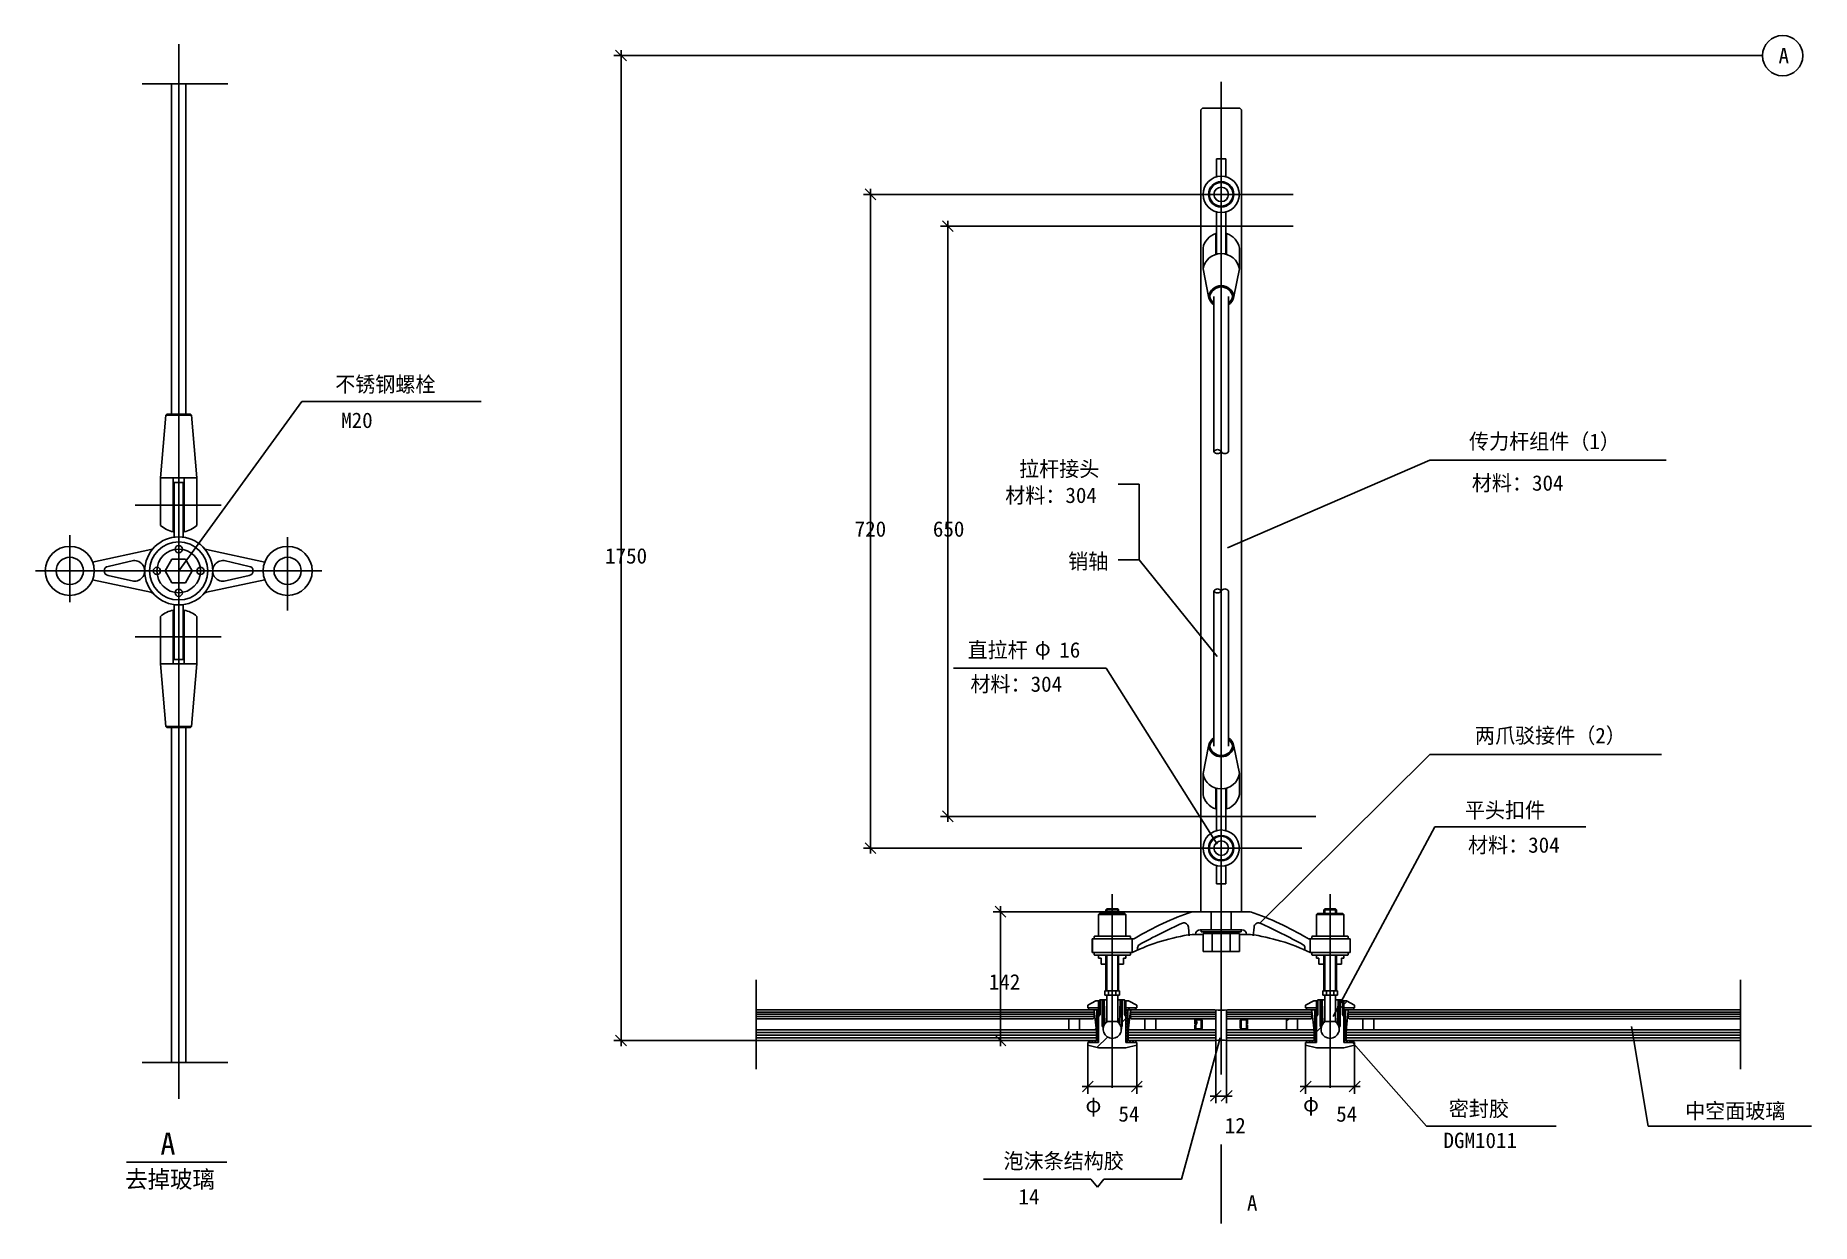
# Model space of a CAD drawing. Header units: metres. Extents: x 1935 to 3891, y -345 to 963.
import ezdxf

# ---------------------------------------------------------------- set-up
doc = ezdxf.new("R2010")
doc.units = ezdxf.units.M
for name, color, linetype in [('1', 1, 'Continuous'), ('212', 2, 'Continuous'), ('3', 5, 'Continuous'), ('BZX', 1, 'Continuous'), ('CSX', 3, 'Continuous'), ('DHX', 4, 'Continuous'), ('LAYER2', 2, 'Continuous'), ('PMX', 8, 'Continuous'), ('SDH', 7, 'Continuous'), ('TXT', 2, 'Continuous'), ('XSX', 6, 'Continuous')]:
    doc.layers.add(name, color=color, linetype=linetype)

# ---------------------------------------------------------------- blocks, each defined once
blk = doc.blocks.new('A$C719D39D5')
at = {"layer": 'CSX'}
for p, q in [((15.8, 56.78, -342.86), (25.38, 55.94, -342.86)), ((0, 0, -342.86), (2.51, 0, -342.86))]:
    blk.add_line(p, q, dxfattribs=at)
for centre, radius, start, end in [((-624.51, 346.74, -342.86), 718.57, 331.32, 335.58), ((24.95, 50.96, -342.86), 5, 344.88, 85), ((2.51, 4, -342.86), 4, 270, 328.41)]:
    blk.add_arc(centre, radius, start, end, dxfattribs=at)
blk = doc.blocks.new('CC')
blk.add_line((-24.24, 0), (24.24, 0))
blk.add_lwpolyline([(-23.48, -23.39), (23.76, 23.82)])

msp = doc.modelspace()

# ---------------------------------------------------------------- hatches: boundary and pattern name
at = {"layer": 'PMX'}
h = msp.add_hatch(dxfattribs=at)
h.set_pattern_fill('ANSI37', scale=18)
h.paths.add_polyline_path([(3085.02, -119.6), (3085.02, -131.6), (3102.52, -131.6), (3103.52, -132.6), (3101.02, -110.6), (3101.02, -118.6), (3100.02, -119.6)])
h = msp.add_hatch(dxfattribs=at)
h.set_pattern_fill('ANSI31', scale=25)
h.paths.add_polyline_path([(3106.02, -100.1), (3106.02, -117.08), (3107.52, -114.83), (3107.52, -98.6)])
h.paths.add_polyline_path([(3107.52, -98.6), (3107.52, -114.83), (3106.02, -117.08), (3106.02, -145.6), (3094.02, -145.6), (3094.02, -148.6), (3106.02, -151.6), (3121.02, -151.6), (3121.02, -141.1, -0.41), (3111.02, -131.1), (3111.02, -128.1), (3110.02, -128.1), (3110.02, -98.6)])
h.paths.add_polyline_path([(3131.02, -128.1), (3131.02, -131.1, -0.41), (3121.02, -141.1), (3121.02, -151.6), (3136.02, -151.6), (3148.02, -148.6), (3148.02, -145.6), (3136.02, -145.6), (3136.02, -117.08), (3134.52, -114.83), (3134.52, -98.6), (3132.02, -98.6), (3132.02, -128.1)])
h.paths.add_polyline_path([(3134.52, -98.6), (3134.52, -114.83), (3136.02, -117.08), (3136.02, -100.1)])
h = msp.add_hatch(dxfattribs=at)
h.set_pattern_fill('ANSI31', scale=25)
h.paths.add_polyline_path([(3094.02, -104.6), (3094.02, -107.6), (3106.02, -107.6), (3106.02, -99.6), (3103.02, -99.6)])
h.paths.add_polyline_path([(3139.02, -99.6), (3136.02, -99.6), (3136.02, -107.6), (3148.02, -107.6), (3148.02, -104.6)])
h = msp.add_hatch(dxfattribs=at)
h.set_pattern_fill('ANSI37', scale=25)
h.paths.add_polyline_path([(3106.02, -109.6), (3106.02, -107.6), (3095.02, -107.6), (3095.02, -109.6)])
h.paths.add_polyline_path([(3136.02, -107.6), (3136.02, -109.6), (3147.02, -109.6), (3147.02, -107.6)])
h = msp.add_hatch(dxfattribs=at)
h.set_pattern_fill('ANSI31', scale=15)
h.paths.add_polyline_path([(3110.02, -128.1), (3111.02, -128.1), (3111.02, -98.6), (3110.02, -98.6)])
h.paths.add_polyline_path([(3112.21, -98.6), (3111.02, -98.6), (3111.02, -128.1), (3111.48, -128.1, -0.08), (3113.02, -125.1)])
h.paths.add_polyline_path([(3131.02, -98.6), (3129.82, -98.6), (3129.02, -125.1, -0.08), (3130.56, -128.1), (3131.02, -128.1)])
h.paths.add_polyline_path([(3131.02, -128.1), (3132.02, -128.1), (3132.02, -98.6), (3131.02, -98.6)])
h = msp.add_hatch(dxfattribs=at)
h.set_pattern_fill('ANSI37', scale=18)
h.paths.add_polyline_path([(3157.02, -119.6), (3157.02, -131.6), (3139.52, -131.6), (3138.52, -132.6), (3141.02, -110.6), (3141.02, -118.6), (3142.02, -119.6)])
h = msp.add_hatch(dxfattribs=at)
h.set_pattern_fill('ANSI37', scale=18)
h.paths.add_polyline_path([(3325.02, -119.6), (3325.02, -131.6), (3342.52, -131.6), (3343.52, -132.6), (3341.02, -110.6), (3341.02, -118.6), (3340.02, -119.6)])
h = msp.add_hatch(dxfattribs=at)
h.set_pattern_fill('ANSI31', scale=25)
h.paths.add_polyline_path([(3376.02, -100.1), (3376.02, -117.08), (3374.52, -114.83), (3374.52, -98.6)])
h.paths.add_polyline_path([(3374.52, -98.6), (3374.52, -114.83), (3376.02, -117.08), (3376.02, -145.6), (3388.02, -145.6), (3388.02, -148.6), (3376.02, -151.6), (3361.02, -151.6), (3361.02, -141.1, 0.41), (3371.02, -131.1), (3371.02, -128.1), (3372.02, -128.1), (3372.02, -98.6)])
h.paths.add_polyline_path([(3351.02, -128.1), (3351.02, -131.1, 0.41), (3361.02, -141.1), (3361.02, -151.6), (3346.02, -151.6), (3334.02, -148.6), (3334.02, -145.6), (3346.02, -145.6), (3346.02, -117.08), (3347.52, -114.83), (3347.52, -98.6), (3350.02, -98.6), (3350.02, -128.1)])
h.paths.add_polyline_path([(3347.52, -98.6), (3347.52, -114.83), (3346.02, -117.08), (3346.02, -100.1)])
h = msp.add_hatch(dxfattribs=at)
h.set_pattern_fill('ANSI31', scale=25)
h.paths.add_polyline_path([(3388.02, -104.6), (3388.02, -107.6), (3376.02, -107.6), (3376.02, -99.6), (3379.02, -99.6)])
h.paths.add_polyline_path([(3343.02, -99.6), (3346.02, -99.6), (3346.02, -107.6), (3334.02, -107.6), (3334.02, -104.6)])
h = msp.add_hatch(dxfattribs=at)
h.set_pattern_fill('ANSI37', scale=25)
h.paths.add_polyline_path([(3387.02, -109.6), (3387.02, -107.6), (3376.02, -107.6), (3376.02, -109.6)])
h.paths.add_polyline_path([(3335.02, -107.6), (3335.02, -109.6), (3346.02, -109.6), (3346.02, -107.6)])
h = msp.add_hatch(dxfattribs=at)
h.set_pattern_fill('ANSI31', scale=15)
h.paths.add_polyline_path([(3372.02, -98.6), (3371.02, -98.6), (3371.02, -128.1), (3372.02, -128.1)])
h.paths.add_polyline_path([(3369.02, -125.1, -0.08), (3370.56, -128.1), (3371.02, -128.1), (3371.02, -98.6), (3369.82, -98.6)])
h.paths.add_polyline_path([(3351.02, -128.1), (3351.48, -128.1, -0.08), (3353.02, -125.1), (3352.21, -98.6), (3351.02, -98.6)])
h.paths.add_polyline_path([(3351.02, -98.6), (3350.02, -98.6), (3350.02, -128.1), (3351.02, -128.1)])
h = msp.add_hatch(dxfattribs=at)
h.set_pattern_fill('ANSI37', scale=18)
h.paths.add_polyline_path([(3382.02, -119.6), (3381.02, -118.6), (3381.02, -110.6), (3378.52, -132.6), (3379.52, -131.6), (3397.02, -131.6), (3397.02, -119.6)])
h = msp.add_hatch(dxfattribs=at)
h.set_pattern_fill('ANSI31', scale=15)
h.paths.add_polyline_path([(3073.02, -119.6), (3073.02, -131.6), (3085.02, -131.6), (3085.02, -119.6)])
h = msp.add_hatch(dxfattribs=at)
h.set_pattern_fill('ANSI31', scale=15)
h.paths.add_polyline_path([(3169.02, -119.6), (3169.02, -131.6), (3157.02, -131.6), (3157.02, -119.6)])
h = msp.add_hatch(dxfattribs=at)
h.set_pattern_fill('HEX', scale=5)
h.paths.add_polyline_path([(3219.02, -121.6), (3218.02, -120.6), (3213.02, -120.6), (3213.02, -130.6), (3218.02, -130.6), (3219.02, -129.6)])
h = msp.add_hatch(dxfattribs=at)
h.set_pattern_fill('ANSI37', scale=18)
h.paths.add_polyline_path([(3218.43, -119.6), (3220.02, -121.18), (3220.02, -130.01), (3218.43, -131.6), (3234.02, -131.6), (3235.02, -132.6), (3235.02, -118.6), (3234.02, -119.6)])
h = msp.add_hatch(dxfattribs=at)
h.set_pattern_fill('ANSI37', scale=18)
h.paths.add_polyline_path([(3263.6, -119.6), (3262.02, -121.18), (3262.02, -130.01), (3263.6, -131.6), (3248.02, -131.6), (3247.02, -132.6), (3247.02, -118.6), (3248.02, -119.6)])
h = msp.add_hatch(dxfattribs=at)
h.set_pattern_fill('HEX', scale=5)
h.paths.add_polyline_path([(3263.02, -129.6), (3264.02, -130.6), (3269.02, -130.6), (3269.02, -120.6), (3264.02, -120.6), (3263.02, -121.6)])
h = msp.add_hatch(dxfattribs=at)
h.set_pattern_fill('ANSI31', scale=15)
h.paths.add_polyline_path([(3313.02, -119.6), (3313.02, -131.6), (3325.02, -131.6), (3325.02, -119.6)])
h = msp.add_hatch(dxfattribs=at)
h.set_pattern_fill('ANSI31', scale=15)
h.paths.add_polyline_path([(3397.02, -119.6), (3397.02, -131.6), (3409.02, -131.6), (3409.02, -119.6)])

# ---------------------------------------------------------------- linework, layer by layer
for p, q in [((2015.13, 378.73), (2042.75, 385.08)), ((2015.57, 373.75), (2043.84, 373.75)), ((2170.31, 378.73), (2142.69, 385.08)), ((2015.13, 368.77), (2042.75, 362.42)), ((2170.31, 368.77), (2142.69, 362.42))]:
    msp.add_line(p, q)
msp.add_circle((2092.72, 373.75), 32)
for centre, start, end in [((2061.08, 402.13), 282.01, 318.11), ((2015.57, 373.75), 95.01, 264.99), ((2169.87, 373.75), 275.01, 84.99), ((2061.08, 345.37), 41.89, 77.99), ((2124.36, 345.37), 102.01, 138.11)]:
    msp.add_arc(centre, 5, start, end)
at = {"layer": '1'}
msp.add_circle((2092.72, 373.75), 24, dxfattribs=at)
at = {"layer": '3'}
for p, q in [((3218.52, 881.44), (3218.52, -1.56)), ((3263.52, 881.44), (3263.52, -1.56))]:
    msp.add_line(p, q, dxfattribs=at)
at = {"layer": 'BZX'}
for p, q in [((2642.46, 941.24, -44000), (2571.94, 941.24, -44000)), ((2579.94, -143.6, -44000), (2579.94, 941.24, -44000)), ((3071.8, 788.44), (2846.86, 788.44)), ((2854.86, 788.44), (2854.86, 68.44)), ((2987.44, 753.44, -44000), (2932, 753.44, -44000)), ((2940, 103.44, -44000), (2940, 753.44, -44000)), ((2228.4, 560.19), (2092.72, 373.75)), ((3470.83, 495.61, -44000), (3247.89, 399.36, -44000)), ((3150.79, 386.08, -44000), (3150.79, 469.38, -44000)), ((3150.79, 386.08, -44000), (3236.58, 279.54, -44000)), ((3114.39, 266.49, -44000), (3236.58, 72.98, -44000)), ((3470.99, 171.54), (3283.49, -14.08)), ((3071.8, 103.44, -44000), (2932, 103.44, -44000)), ((3364.4, -116.99), (3476.41, 91.86)), ((3071.8, 68.44), (2846.86, 68.44)), ((3208.83, -1.56), (2989.94, -1.56)), ((2997.94, -143.6), (2997.94, -1.56)), ((3692.95, -128.07), (3711.18, -237.8)), ((2728.77, -143.6, -44000), (2571.94, -143.6, -44000)), ((3062.43, -143.6), (2989.94, -143.6)), ((3094.02, -148.63), (3094.02, -202.13)), ((3148.02, -148.63), (3148.02, -202.13)), ((3197.38, -296.05), (3239.86, -140.35)), ((3235.02, -140.63), (3235.02, -212.55)), ((3247.02, -140.63), (3247.02, -212.55)), ((3334.02, -148.63), (3334.02, -202.13)), ((3467.03, -237.8), (3383.79, -143.6)), ((3388.02, -148.63), (3388.02, -202.13)), ((3148.02, -194.13), (3094.02, -194.13)), ((3388.02, -194.13), (3334.02, -194.13)), ((3235.02, -204.55), (3247.02, -204.55)), ((3241.02, -258.07), (3241.02, -344.94)), ((2035.29, -277.33), (2145.86, -277.33)), ((3097.44, -296.05), (3104.64, -305.04)), ((3104.64, -305.04), (3111.69, -296.05))]:
    msp.add_line(p, q, dxfattribs=at)
msp.add_circle((3859.47, 941.24, -44000), 22.17, dxfattribs=at)
at = {"layer": 'CSX'}
for p, q in [((2084.72, 546.25), (2084.72, 910.03)), ((2100.72, 546.25), (2100.72, 910.03)), ((3218.52, 881.44), (3220.52, 883.44)), ((3261.52, 883.44), (3220.52, 883.44)), ((3261.52, 883.44), (3263.52, 881.44)), ((3246.02, 827.62), (3236.02, 827.62)), ((3236.02, 807.81), (3236.02, 827.62)), ((3246.02, 807.81), (3246.02, 827.62)), ((3236.02, 722.65), (3236.02, 769.08)), ((3246.02, 722.65), (3246.02, 769.08)), ((3235.02, 722.37), (3235.02, 745.31)), ((3247.02, 722.37), (3247.02, 745.31)), ((3221.02, 706.33, -44000), (3221.02, 729.27, -44000)), ((3261.02, 706.33, -44000), (3261.02, 729.27, -44000)), ((3227.02, 676.1), (3221.02, 706.33, -44000)), ((3255.02, 676.1), (3261.02, 706.33, -44000)), ((3233.02, 505.18), (3233.02, 676.1)), ((3249.02, 505.18), (3249.02, 676.1)), ((2228.4, 560.19), (2425.85, 560.19)), ((2072.72, 476.25, 44000), (2078.65, 545.25, 44000)), ((2079.72, 546.25, 44000), (2078.65, 545.25, 44000)), ((2106.79, 545.25, 44000), (2078.65, 545.25, 44000)), ((2105.72, 546.25, 44000), (2079.72, 546.25, 44000)), ((2105.72, 546.25, 44000), (2106.79, 545.25, 44000)), ((2106.79, 545.25, 44000), (2112.72, 476.25, 44000)), ((3470.83, 495.61, -44000), (3731.27, 495.61, -44000)), ((2072.72, 423.89, 44000), (2072.72, 476.25, 44000)), ((2112.72, 476.25, 44000), (2072.72, 476.25, 44000)), ((2086.72, 476.25, 44000), (2086.72, 416.85, 44000)), ((2087.72, 471.25, 44000), (2087.72, 410.91, 44000)), ((2097.72, 471.25), (2087.72, 471.25)), ((2097.72, 471.25, 44000), (2097.72, 410.91, 44000)), ((2098.72, 476.25, 44000), (2098.72, 416.85, 44000)), ((2112.72, 423.89, 44000), (2112.72, 476.25, 44000)), ((3127.66, 469.38, -44000), (3150.79, 469.38, -44000)), ((1997.87, 383.57), (2062.12, 397.23)), ((2187.57, 383.57), (2123.32, 397.23)), ((2077.72, 373.75), (2085.22, 386.74)), ((2085.22, 360.76), (2077.72, 373.75)), ((2085.22, 386.74), (2100.22, 386.74)), ((2100.22, 386.74), (2107.72, 373.75)), ((2107.72, 373.75), (2100.22, 360.76)), ((3127.66, 386.08, -44000), (3150.79, 386.08, -44000)), ((1997.87, 363.93), (2062.12, 350.26)), ((2100.22, 360.76), (2085.22, 360.76)), ((2187.57, 363.93), (2123.32, 350.26)), ((2087.72, 276.25, 44000), (2087.72, 336.58, 44000)), ((2097.72, 276.25, 44000), (2097.72, 336.58, 44000)), ((3233.02, 351.71), (3233.02, 180.79)), ((3249.02, 351.71), (3249.02, 180.79)), ((2072.72, 323.61, 44000), (2072.72, 271.25, 44000)), ((2086.72, 271.25, 44000), (2086.72, 330.64, 44000)), ((2098.72, 271.25, 44000), (2098.72, 330.64, 44000)), ((2112.72, 323.61, 44000), (2112.72, 271.25, 44000)), ((2097.72, 276.25), (2087.72, 276.25)), ((2112.72, 271.25, 44000), (2072.72, 271.25, 44000)), ((2072.72, 271.25, 44000), (2078.65, 202.25, 44000)), ((2106.79, 202.25, 44000), (2112.72, 271.25, 44000)), ((2946.04, 266.49, -44000), (3114.39, 266.49, -44000)), ((2079.72, 201.25, 44000), (2078.65, 202.25, 44000)), ((2106.79, 202.25, 44000), (2078.65, 202.25, 44000)), ((2105.72, 201.25, 44000), (2079.72, 201.25, 44000)), ((2084.72, 201.25), (2084.72, -167.59)), ((2100.72, 201.25), (2100.72, -167.59)), ((2105.72, 201.25, 44000), (2106.79, 202.25, 44000)), ((3227.02, 180.79), (3221.02, 150.56, -44000)), ((3255.02, 180.79), (3261.02, 150.56, -44000)), ((3470.99, 171.54), (3725.92, 171.54)), ((3221.02, 150.56, -44000), (3221.02, 127.62, -44000)), ((3261.02, 150.56, -44000), (3261.02, 127.62, -44000)), ((3235.02, 134.52), (3235.02, 111.58)), ((3236.02, 134.23), (3236.02, 87.81)), ((3246.02, 134.23), (3246.02, 87.81)), ((3247.02, 134.52), (3247.02, 111.58)), ((3476.41, 91.86), (3642.76, 91.86)), ((3236.02, 49.08), (3236.02, 29.26)), ((3246.02, 49.08), (3246.02, 29.26)), ((3246.02, 29.26), (3236.02, 29.26)), ((3114.02, 0.35), (3115.02, 1.44)), ((3128.02, 0.35), (3114.02, 0.35)), ((3114.02, -3.56), (3114.02, 0.35)), ((3127.02, 1.44), (3115.02, 1.44)), ((3127.02, 1.44), (3128.02, 0.35)), ((3128.02, -3.56), (3128.02, 0.35)), ((3355.02, 1.44), (3354.02, 0.35)), ((3354.02, -3.56), (3354.02, 0.35)), ((3354.02, 0.35), (3368.02, 0.35)), ((3355.02, 1.44), (3367.02, 1.44)), ((3368.02, 0.35), (3367.02, 1.44)), ((3368.02, -3.56), (3368.02, 0.35)), ((3106.02, -4.56), (3107.02, -3.56)), ((3106.02, -28.56), (3106.02, -4.56)), ((3136.02, -4.56), (3106.02, -4.56)), ((3107.02, -3.56), (3135.02, -3.56)), ((3135.02, -3.56), (3136.02, -4.56)), ((3136.02, -28.56), (3136.02, -4.56)), ((3208.86, -1.56), (3231.02, -1.56)), ((3231.02, -1.56), (3208.86, -1.56)), ((3272.86, -1.56), (3229.86, -1.56)), ((3229.86, -21.56), (3229.86, -1.56)), ((3251.02, -1.56), (3272.86, -1.56)), ((3251.86, -21.56), (3251.86, -1.56)), ((3347.02, -3.56), (3346.02, -4.56)), ((3346.02, -28.56), (3346.02, -4.56)), ((3346.02, -4.56), (3376.02, -4.56)), ((3375.02, -3.56), (3347.02, -3.56)), ((3376.02, -4.56), (3375.02, -3.56)), ((3376.02, -28.56), (3376.02, -4.56)), ((3115.02, -31.56), (3099.02, -31.56)), ((3099.02, -31.56), (3143.02, -31.56)), ((3115.02, -31.56), (3099.02, -31.56)), ((3099.02, -46.56), (3099.02, -31.56)), ((3099.08, -31.56), (3141.08, -31.56)), ((3099.08, -46.56), (3099.08, -31.56)), ((3101.52, -28.56), (3101.02, -29.06)), ((3101.02, -31.06), (3101.02, -29.06)), ((3101.52, -31.56), (3101.02, -31.06)), ((3136.02, -28.56), (3101.52, -28.56)), ((3101.52, -31.56), (3140.52, -31.56)), ((3106.02, -31.56), (3115.02, -31.56)), ((3136.08, -31.56), (3127.08, -31.56)), ((3127.08, -31.56), (3143.39, -31.56)), ((3127.08, -31.56), (3143.08, -31.56)), ((3128.02, -28.56), (3140.52, -28.56)), ((3141.02, -29.06), (3140.52, -28.56)), ((3140.52, -31.56), (3141.02, -31.06)), ((3141.02, -31.06), (3141.02, -29.06)), ((3143.02, -46.56), (3143.02, -31.56)), ((3221.02, -26.56), (3208.86, -26.56)), ((3212.86, -26.56), (3212.86, -26.56)), ((3263.86, -21.56), (3217.86, -21.56)), ((3218.99, -23.56), (3218.99, -21.56)), ((3263.04, -23.56), (3218.99, -23.56)), ((3261.02, -25.56), (3221.02, -25.56)), ((3221.02, -25.56), (3221.02, -45.56)), ((3222.14, -25.56), (3222.14, -23.56)), ((3231.02, -25.56), (3231.02, -45.56)), ((3238.99, -25.56), (3240.14, -23.56)), ((3240.62, -25.56), (3241.77, -23.56)), ((3251.02, -25.56), (3251.02, -45.56)), ((3259.89, -25.56), (3259.89, -23.56)), ((3261.02, -25.56), (3261.02, -45.56)), ((3272.86, -26.56), (3261.02, -26.56)), ((3261.02, -26.56), (3273.17, -26.56)), ((3263.04, -23.56), (3263.04, -21.56)), ((3268.86, -26.56), (3268.86, -26.56)), ((3354.95, -31.56), (3338.64, -31.56)), ((3354.95, -31.56), (3338.95, -31.56)), ((3339.02, -46.56), (3339.02, -31.56)), ((3383.02, -31.56), (3339.02, -31.56)), ((3341.02, -29.06), (3341.52, -28.56)), ((3341.02, -31.06), (3341.02, -29.06)), ((3341.52, -31.56), (3341.02, -31.06)), ((3354.02, -28.56), (3341.52, -28.56)), ((3380.52, -31.56), (3341.52, -31.56)), ((3345.95, -31.56), (3382.95, -31.56)), ((3346.02, -28.56), (3380.52, -28.56)), ((3367.02, -31.56), (3383.02, -31.56)), ((3376.02, -31.56), (3367.02, -31.56)), ((3367.02, -31.56), (3383.02, -31.56)), ((3380.52, -28.56), (3381.02, -29.06)), ((3380.52, -31.56), (3381.02, -31.06)), ((3381.02, -31.06), (3381.02, -29.06)), ((3382.95, -46.56), (3382.95, -31.56)), ((3382.95, -46.56), (3382.95, -31.56)), ((3383.02, -46.56), (3383.02, -31.56)), ((3143.02, -46.56), (3099.02, -46.56)), ((3099.08, -46.56), (3141.08, -46.56)), ((3101.52, -46.56), (3101.02, -47.06)), ((3101.02, -48.96), (3101.02, -47.06)), ((3101.52, -49.46), (3101.02, -48.96)), ((3101.52, -46.56), (3140.52, -46.56)), ((3101.52, -49.46), (3140.52, -49.46)), ((3106.02, -49.96), (3106.52, -49.46)), ((3106.02, -52.56), (3106.02, -49.96)), ((3108.68, -52.56), (3106.02, -52.56)), ((3108.68, -59.52), (3108.68, -52.56)), ((3114.02, -88.6), (3114.02, -49.46)), ((3127.08, -46.56), (3143.08, -46.56)), ((3128.02, -88.6), (3128.02, -49.46)), ((3133.35, -59.52), (3133.35, -52.56)), ((3133.35, -52.56), (3136.02, -52.56)), ((3136.02, -49.96), (3135.52, -49.46)), ((3136.02, -52.56), (3136.02, -49.96)), ((3141.02, -47.06), (3140.52, -46.56)), ((3140.52, -49.46), (3141.02, -48.96)), ((3141.02, -48.96), (3141.02, -47.06)), ((3261.02, -45.56), (3221.02, -45.56)), ((3354.95, -46.56), (3338.95, -46.56)), ((3339.02, -46.56), (3383.02, -46.56)), ((3382.95, -46.56), (3340.95, -46.56)), ((3341.02, -47.06), (3341.52, -46.56)), ((3341.02, -48.96), (3341.02, -47.06)), ((3341.52, -49.46), (3341.02, -48.96)), ((3380.52, -46.56), (3341.52, -46.56)), ((3380.52, -49.46), (3341.52, -49.46)), ((3346.02, -49.96), (3346.52, -49.46)), ((3346.02, -52.56), (3346.02, -49.96)), ((3348.68, -52.56), (3346.02, -52.56)), ((3348.68, -59.52), (3348.68, -52.56)), ((3354.02, -88.6), (3354.02, -49.46)), ((3368.02, -88.6), (3368.02, -49.46)), ((3373.35, -52.56), (3376.02, -52.56)), ((3373.35, -59.52), (3373.35, -52.56)), ((3376.02, -49.96), (3375.52, -49.46)), ((3376.02, -52.56), (3376.02, -49.96)), ((3380.52, -46.56), (3381.02, -47.06)), ((3380.52, -49.46), (3381.02, -48.96)), ((3381.02, -48.96), (3381.02, -47.06)), ((3114.02, -59.52), (3108.68, -59.52)), ((3133.35, -59.52), (3128.02, -59.52)), ((3348.68, -59.52), (3354.02, -59.52)), ((3368.02, -59.52), (3373.35, -59.52)), ((3129.02, -88.6), (3113.02, -88.6)), ((3113.02, -93.6), (3113.02, -88.6)), ((3114.02, -93.6), (3113.02, -93.6)), ((3128.02, -93.6), (3114.02, -93.6)), ((3115.02, -122.38), (3115.02, -94.6)), ((3117.02, -93.6), (3117.02, -88.6)), ((3125.02, -93.6), (3125.02, -88.6)), ((3127.02, -122.38), (3127.02, -94.6)), ((3128.02, -93.6), (3129.02, -93.6)), ((3129.02, -93.6), (3129.02, -88.6)), ((3353.02, -88.6), (3369.02, -88.6)), ((3353.02, -93.6), (3353.02, -88.6)), ((3354.02, -93.6), (3353.02, -93.6)), ((3354.02, -93.6), (3368.02, -93.6)), ((3355.02, -122.38), (3355.02, -94.6)), ((3357.02, -93.6), (3357.02, -88.6)), ((3365.02, -93.6), (3365.02, -88.6)), ((3367.02, -122.38), (3367.02, -94.6)), ((3368.02, -93.6), (3369.02, -93.6)), ((3369.02, -93.6), (3369.02, -88.6)), ((3106.02, -109.6), (2728.8, -109.6)), ((3103.02, -99.6), (3094.02, -104.6)), ((3094.02, -107.6), (3094.02, -104.6)), ((3106.02, -107.6), (3094.02, -107.6)), ((3095.02, -109.6), (3095.02, -107.6)), ((3101.02, -110.6), (3100.02, -109.6)), ((3103.52, -132.6), (3101.02, -110.6)), ((3101.02, -110.6), (3101.02, -118.6)), ((3106.02, -99.6), (3103.02, -99.6)), ((3104.02, -143.6), (3104.02, -109.6)), ((3106.02, -100.1), (3107.52, -98.6)), ((3106.02, -145.6), (3106.02, -99.6)), ((3107.52, -114.83), (3106.02, -117.08)), ((3107.52, -114.83), (3107.52, -98.6)), ((3107.52, -98.6), (3115.02, -98.6)), ((3110.02, -98.6), (3110.02, -128.1)), ((3113.02, -125.1), (3112.21, -98.6)), ((3127.02, -98.6), (3134.52, -98.6)), ((3129.02, -125.1), (3129.82, -98.6)), ((3132.02, -98.6), (3132.02, -128.1)), ((3134.52, -98.6), (3136.02, -100.1)), ((3134.52, -114.83), (3134.52, -98.6)), ((3134.52, -114.83), (3136.02, -117.08)), ((3136.02, -145.6), (3136.02, -99.6)), ((3136.02, -99.6), (3139.02, -99.6)), ((3136.02, -107.6), (3148.02, -107.6)), ((3234.02, -109.6), (3136.02, -109.6)), ((3138.02, -143.6), (3138.02, -109.6)), ((3138.52, -132.6), (3141.02, -110.6)), ((3139.02, -99.6), (3148.02, -104.6)), ((3142.02, -109.6), (3141.02, -110.6)), ((3141.02, -110.6), (3142.02, -109.6)), ((3141.02, -110.6), (3141.02, -118.6)), ((3147.02, -109.6), (3147.02, -107.6)), ((3148.02, -107.6), (3148.02, -104.6)), ((3235.02, -110.6), (3234.02, -109.6)), ((3235.02, -110.6), (3235.02, -142.6)), ((3247.02, -110.6), (3248.02, -109.6)), ((3247.02, -110.6), (3247.02, -142.6)), ((3248.02, -109.6), (3346.02, -109.6)), ((3343.02, -99.6), (3334.02, -104.6)), ((3334.02, -107.6), (3334.02, -104.6)), ((3346.02, -107.6), (3334.02, -107.6)), ((3335.02, -109.6), (3335.02, -107.6)), ((3341.02, -110.6), (3340.02, -109.6)), ((3340.02, -109.6), (3341.02, -110.6)), ((3343.52, -132.6), (3341.02, -110.6)), ((3341.02, -110.6), (3341.02, -118.6)), ((3346.02, -99.6), (3343.02, -99.6)), ((3344.02, -143.6), (3344.02, -109.6)), ((3347.52, -98.6), (3346.02, -100.1)), ((3346.02, -145.6), (3346.02, -99.6)), ((3347.52, -114.83), (3346.02, -117.08)), ((3347.52, -114.83), (3347.52, -98.6)), ((3355.02, -98.6), (3347.52, -98.6)), ((3350.02, -98.6), (3350.02, -128.1)), ((3353.02, -125.1), (3352.21, -98.6)), ((3374.52, -98.6), (3367.02, -98.6)), ((3369.02, -125.1), (3369.82, -98.6)), ((3372.02, -98.6), (3372.02, -128.1)), ((3374.52, -114.83), (3374.52, -98.6)), ((3376.02, -100.1), (3374.52, -98.6)), ((3374.52, -114.83), (3376.02, -117.08)), ((3376.02, -99.6), (3379.02, -99.6)), ((3376.02, -145.6), (3376.02, -99.6)), ((3376.02, -107.6), (3388.02, -107.6)), ((3376.02, -109.6), (3812.85, -109.6)), ((3378.02, -143.6), (3378.02, -109.6)), ((3378.52, -132.6), (3381.02, -110.6)), ((3379.02, -99.6), (3388.02, -104.6)), ((3381.02, -110.6), (3382.02, -109.6)), ((3381.02, -110.6), (3381.02, -118.6)), ((3387.02, -109.6), (3387.02, -107.6)), ((3388.02, -107.6), (3388.02, -104.6)), ((3100.02, -119.6), (2728.8, -119.6)), ((3102.52, -131.6), (2728.8, -131.6)), ((3073.02, -119.6), (3073.02, -131.6)), ((3085.02, -119.6), (3085.02, -131.6)), ((3101.02, -118.6), (3100.02, -119.6)), ((3103.52, -132.6), (3102.52, -131.6)), ((3103.52, -142.6), (3103.52, -132.6)), ((3110.02, -128.1), (3111.48, -128.1)), ((3111.02, -131.1), (3111.02, -128.1)), ((3115.02, -122.38), (3127.02, -122.38)), ((3132.02, -128.1), (3130.56, -128.1)), ((3131.02, -131.1), (3131.02, -128.1)), ((3138.52, -132.6), (3139.52, -131.6)), ((3138.52, -142.6), (3138.52, -132.6)), ((3139.52, -131.6), (3234.02, -131.6)), ((3141.02, -118.6), (3142.02, -119.6)), ((3142.02, -119.6), (3234.02, -119.6)), ((3157.02, -119.6), (3157.02, -131.6)), ((3169.02, -119.6), (3169.02, -131.6)), ((3212.02, -119.6), (3212.02, -125.1)), ((3212.02, -125.1), (3213.02, -125.1)), ((3212.02, -126.1), (3212.02, -131.6)), ((3212.02, -126.1), (3213.02, -126.1)), ((3213.02, -120.6), (3213.02, -130.6)), ((3218.02, -120.6), (3213.02, -120.6)), ((3218.02, -130.6), (3213.02, -130.6)), ((3219.02, -121.6), (3218.02, -120.6)), ((3219.02, -129.6), (3218.02, -130.6)), ((3220.02, -121.18), (3218.43, -119.6)), ((3220.02, -130.01), (3218.43, -131.6)), ((3219.02, -121.6), (3219.02, -129.6)), ((3220.02, -121.18), (3220.02, -130.01)), ((3234.02, -119.6), (3235.02, -118.6)), ((3235.02, -132.6), (3234.02, -131.6)), ((3248.02, -119.6), (3247.02, -118.6)), ((3247.02, -132.6), (3248.02, -131.6)), ((3340.02, -119.6), (3248.02, -119.6)), ((3342.52, -131.6), (3248.02, -131.6)), ((3262.02, -121.18), (3263.6, -119.6)), ((3262.02, -121.18), (3262.02, -130.01)), ((3262.02, -130.01), (3263.6, -131.6)), ((3263.02, -121.6), (3264.02, -120.6)), ((3263.02, -121.6), (3263.02, -129.6)), ((3263.02, -129.6), (3264.02, -130.6)), ((3264.02, -120.6), (3269.02, -120.6)), ((3264.02, -130.6), (3269.02, -130.6)), ((3269.02, -120.6), (3269.02, -130.6)), ((3270.02, -125.1), (3269.02, -125.1)), ((3270.02, -126.1), (3269.02, -126.1)), ((3270.02, -119.6), (3270.02, -125.1)), ((3270.02, -126.1), (3270.02, -131.6)), ((3313.02, -119.6), (3313.02, -131.6)), ((3325.02, -119.6), (3325.02, -131.6)), ((3341.02, -118.6), (3340.02, -119.6)), ((3343.52, -132.6), (3342.52, -131.6)), ((3343.52, -142.6), (3343.52, -132.6)), ((3350.02, -128.1), (3351.48, -128.1)), ((3351.02, -131.1), (3351.02, -128.1)), ((3367.02, -122.38), (3355.02, -122.38)), ((3372.02, -128.1), (3370.56, -128.1)), ((3371.02, -131.1), (3371.02, -128.1)), ((3378.52, -132.6), (3379.52, -131.6)), ((3378.52, -142.6), (3378.52, -132.6)), ((3379.52, -131.6), (3812.85, -131.6)), ((3381.02, -118.6), (3382.02, -119.6)), ((3382.02, -119.6), (3812.85, -119.6)), ((3397.02, -119.6), (3397.02, -131.6)), ((3409.02, -119.6), (3409.02, -131.6)), ((3105.92, -143.6), (2728.8, -143.6)), ((3094.02, -148.6), (3094.02, -145.6)), ((3094.02, -145.6), (3106.02, -145.6)), ((3106.02, -151.6), (3094.02, -148.6)), ((3095.02, -145.6), (3095.02, -143.6)), ((3106.02, -143.6), (3095.02, -143.6)), ((3102.52, -143.6), (3103.52, -142.6)), ((3106.02, -151.6), (3136.02, -151.6)), ((3136.43, -143.6), (3136.02, -143.19)), ((3136.02, -143.6), (3147.02, -143.6)), ((3136.02, -145.6), (3148.02, -145.6)), ((3136.02, -151.6), (3148.02, -148.6)), ((3234.02, -143.6), (3137.74, -143.6)), ((3139.52, -143.6), (3138.52, -142.6)), ((3139.52, -143.6), (3138.52, -142.6)), ((3147.02, -145.6), (3147.02, -143.6)), ((3148.02, -148.6), (3148.02, -145.6)), ((3234.02, -143.6), (3235.02, -142.6)), ((3248.02, -143.6), (3247.02, -142.6)), ((3248.02, -143.6), (3344.29, -143.6)), ((3334.02, -148.6), (3334.02, -145.6)), ((3346.02, -145.6), (3334.02, -145.6)), ((3346.02, -151.6), (3334.02, -148.6)), ((3335.02, -145.6), (3335.02, -143.6)), ((3346.02, -143.6), (3335.02, -143.6)), ((3342.52, -143.6), (3343.52, -142.6)), ((3342.52, -143.6), (3343.52, -142.6)), ((3345.61, -143.6), (3346.02, -143.19)), ((3376.02, -151.6), (3346.02, -151.6)), ((3376.02, -143.6), (3387.02, -143.6)), ((3388.02, -145.6), (3376.02, -145.6)), ((3376.02, -151.6), (3388.02, -148.6)), ((3376.11, -143.6), (3812.85, -143.6)), ((3379.52, -143.6), (3378.52, -142.6)), ((3387.02, -145.6), (3387.02, -143.6)), ((3388.02, -148.6), (3388.02, -145.6)), ((3467.03, -237.8), (3610.08, -237.8)), ((3711.18, -237.8), (3891.21, -237.8)), ((2979.23, -296.05), (3097.44, -296.05)), ((3111.69, -296.05), (3197.38, -296.05))]:
    msp.add_line(p, q, dxfattribs=at)
for centre, radius in [((3241.02, 788.44, -44000), 20), ((3241.02, 788.44, -44000), 14), ((3241.02, 788.44, -44000), 13), ((3241.02, 788.44, -44000), 8), ((2092.72, 373.75), 37.5), ((1972.72, 373.75), 27), ((2092.72, 397.75), 4), ((2212.72, 373.75), 27), ((1972.72, 373.75), 15), ((2068.72, 373.75), 4), ((2116.72, 373.75), 4), ((2212.72, 373.75), 15), ((2092.72, 349.75), 4), ((3241.02, 68.44, -44000), 20), ((3241.02, 68.44, -44000), 14), ((3241.02, 68.44, -44000), 13), ((3241.02, 68.44, -44000), 8)]:
    msp.add_circle(centre, radius, dxfattribs=at)
for centre, radius, start, end in [((3241.02, 725.94, -44000), 20.27, 107.21, 170.56), ((3241.02, 725.94, -44000), 20.27, 9.44, 72.79), ((3241.02, 703, -44000), 20.27, 9.44, 170.56), ((3241.02, 673.65), 14.21, 9.9, 170.1), ((3241.02, 673.65), 12.83, 9.9, 170.1), ((3241.02, 678.54), 14.21, 189.9, 235.74), ((3241.02, 678.54), 12.84, 189.9, 231.47), ((3241.02, 678.54), 12.84, 308.53, 350.1), ((3241.02, 678.54), 14.21, 304.26, 350.1), ((3237.02, 502.59), 4.76, 32.9, 147.1), ((3237.02, 507.76), 4.76, 212.9, 327.1), ((3245.02, 507.76), 4.76, 212.9, 327.1), ((2092.72, 446.25, 44000), 30, 228.19, 258.46), ((2092.72, 446.25, 44000), 30, 281.54, 311.81), ((2124.36, 402.13), 5, 221.89, 257.99), ((2141.6, 373.75), 11.38, 84.5, 275.5), ((3237.02, 349.12), 4.76, 32.9, 147.1), ((3245.02, 349.12), 4.76, 32.9, 147.1), ((3237.02, 354.3), 4.76, 212.9, 327.1), ((2092.72, 301.25, 44000), 30, 101.54, 131.81), ((2092.72, 301.25, 44000), 30, 48.19, 78.46), ((3241.02, 178.35), 14.21, 124.26, 170.1), ((3241.02, 183.23), 14.21, 189.9, 350.1), ((3241.02, 178.35), 12.84, 128.53, 170.1), ((3241.02, 183.23), 12.83, 189.9, 350.1), ((3241.02, 178.35), 14.21, 9.9, 55.74), ((3241.02, 178.35), 12.84, 9.9, 51.47), ((3241.02, 153.88, -44000), 20.27, 189.44, 350.56), ((3241.02, 130.94, -44000), 20.27, 189.44, 252.79), ((3241.02, 130.94, -44000), 20.27, 287.21, 350.56), ((3320.39, -323.26), 340.49, 109.12, 120.79), ((3161.65, -323.26), 340.49, 59.21, 70.88), ((3239.89, -246.79), 222.41, 98.02, 115.8), ((3143.39, -26.56), 5, 270, 302.58), ((3217.86, -26.56), 5, 90, 180), ((3263.86, -26.56), 5, 0, 90), ((3242.14, -246.79), 222.41, 64.2, 81.98), ((3338.64, -26.56), 5, 237.42, 270), ((3114.02, -94.6), 1, 0, 90), ((3128.02, -94.6), 1, 90, 180), ((3354.02, -94.6), 1, 0, 90), ((3368.02, -94.6), 1, 90, 180), ((3241.02, -66.56), 43.61, 260.76, 279.24), ((3121.02, -131.1), 10, 130.71, 49.29), ((3113.52, -122.38), 1.5, 310.71, 0), ((3128.52, -122.38), 1.5, 180, 229.29), ((3361.02, -131.1), 10, 130.71, 49.29), ((3353.52, -122.38), 1.5, 310.71, 0), ((3368.52, -122.38), 1.5, 180, 229.29), ((3241.02, -186.64), 43.61, 80.76, 99.24)]:
    msp.add_arc(centre, radius, start, end, dxfattribs=at)
at = {"layer": 'DHX'}
for p, q in [((2092.72, -207.63), (2092.72, 954.06)), ((3837.3, 941.24, -44000), (2642.49, 941.24, -44000)), ((3241.02, 912.33), (3241.02, -180.88)), ((3071.83, 788.44, -44000), (3320.35, 788.44, -44000)), ((2987.47, 753.44, -88000), (3320.35, 753.44, -44000)), ((2044.92, 446.25), (2139.34, 446.25)), ((1972.72, 339.27), (1972.72, 413.04)), ((2212.72, 330.17), (2212.72, 411.01)), ((2250.53, 373.75), (1934.99, 373.75)), ((2044.92, 301.25), (2139.34, 301.25)), ((3071.83, 103.44, -44000), (3345.08, 103.44, -44000)), ((3329.76, 68.44, -44000), (3071.83, 68.44, -44000)), ((3121.02, 17.59), (3121.02, -195.67)), ((3361.02, 17.59), (3361.02, -195.67))]:
    msp.add_line(p, q, dxfattribs=at)
at = {"layer": 'LAYER2'}
msp.add_arc((2043.84, 373.75), 11.38, 264.5, 95.5, dxfattribs=at)
at = {"layer": 'PMX'}
for p, q in [((3105.46, -109.6), (3104.02, -111.04)), ((3106.02, -113.19), (3104.02, -111.19)), ((3106.02, -112.23), (3104.02, -114.23)), ((3106.02, -116.37), (3104.02, -114.37)), ((3106.02, -115.41), (3104.02, -117.41)), ((3106.02, -110), (3105.61, -109.6)), ((3137.28, -109.6), (3136.02, -110.86)), ((3138.02, -113.37), (3136.02, -111.37)), ((3138.02, -112.05), (3136.02, -114.05)), ((3138.02, -116.55), (3136.02, -114.55)), ((3138.02, -115.23), (3136.02, -117.23)), ((3138.02, -110.18), (3137.43, -109.6)), ((3344.02, -110.18), (3344.6, -109.6)), ((3344.02, -113.37), (3346.02, -111.37)), ((3344.02, -112.05), (3346.02, -114.05)), ((3344.02, -116.55), (3346.02, -114.55)), ((3344.02, -115.23), (3346.02, -117.23)), ((3344.75, -109.6), (3346.02, -110.86)), ((3376.02, -110), (3376.42, -109.6)), ((3376.02, -113.19), (3378.02, -111.19)), ((3376.02, -112.23), (3378.02, -114.23)), ((3376.02, -116.37), (3378.02, -114.37)), ((3376.02, -115.41), (3378.02, -117.41)), ((3376.57, -109.6), (3378.02, -111.04)), ((3106.02, -119.55), (3104.02, -117.55)), ((3106.02, -118.59), (3104.02, -120.59)), ((3106.02, -122.73), (3104.02, -120.73)), ((3106.02, -121.77), (3104.02, -123.77)), ((3106.02, -125.91), (3104.02, -123.91)), ((3106.02, -124.95), (3104.02, -126.95)), ((3106.02, -129.1), (3104.02, -127.1)), ((3106.02, -128.14), (3104.02, -130.14)), ((3106.02, -132.28), (3104.02, -130.28)), ((3106.02, -131.32), (3104.02, -133.32)), ((3106.02, -135.46), (3104.02, -133.46)), ((3106.02, -134.5), (3104.02, -136.5)), ((3106.02, -138.64), (3104.02, -136.64)), ((3138.02, -119.73), (3136.02, -117.73)), ((3138.02, -118.41), (3136.02, -120.41)), ((3138.02, -122.91), (3136.02, -120.91)), ((3138.02, -121.59), (3136.02, -123.59)), ((3138.02, -126.09), (3136.02, -124.09)), ((3138.02, -124.77), (3136.02, -126.77)), ((3138.02, -129.28), (3136.02, -127.28)), ((3138.02, -127.96), (3136.02, -129.96)), ((3138.02, -132.46), (3136.02, -130.46)), ((3138.02, -131.14), (3136.02, -133.14)), ((3138.02, -135.64), (3136.02, -133.64)), ((3138.02, -134.32), (3136.02, -136.32)), ((3138.02, -138.82), (3136.02, -136.82)), ((3344.02, -119.73), (3346.02, -117.73)), ((3344.02, -118.41), (3346.02, -120.41)), ((3344.02, -122.91), (3346.02, -120.91)), ((3344.02, -121.59), (3346.02, -123.59)), ((3344.02, -126.09), (3346.02, -124.09)), ((3344.02, -124.77), (3346.02, -126.77)), ((3344.02, -129.28), (3346.02, -127.28)), ((3344.02, -127.96), (3346.02, -129.96)), ((3344.02, -132.46), (3346.02, -130.46)), ((3344.02, -131.14), (3346.02, -133.14)), ((3344.02, -135.64), (3346.02, -133.64)), ((3344.02, -134.32), (3346.02, -136.32)), ((3344.02, -138.82), (3346.02, -136.82)), ((3376.02, -119.55), (3378.02, -117.55)), ((3376.02, -118.59), (3378.02, -120.59)), ((3376.02, -122.73), (3378.02, -120.73)), ((3376.02, -121.77), (3378.02, -123.77)), ((3376.02, -125.91), (3378.02, -123.91)), ((3376.02, -124.95), (3378.02, -126.95)), ((3376.02, -129.1), (3378.02, -127.1)), ((3376.02, -128.14), (3378.02, -130.14)), ((3376.02, -132.28), (3378.02, -130.28)), ((3376.02, -131.32), (3378.02, -133.32)), ((3376.02, -135.46), (3378.02, -133.46)), ((3376.02, -134.5), (3378.02, -136.5)), ((3376.02, -138.64), (3378.02, -136.64)), ((3096.92, -143.6), (3095.02, -145.5)), ((3097.06, -145.6), (3095.06, -143.6)), ((3100.1, -143.6), (3098.1, -145.6)), ((3100.24, -145.6), (3098.24, -143.6)), ((3103.28, -143.6), (3101.28, -145.6)), ((3103.43, -145.6), (3101.43, -143.6)), ((3106.02, -137.68), (3104.02, -139.68)), ((3106.02, -141.82), (3104.02, -139.82)), ((3106.02, -140.86), (3104.02, -142.86)), ((3104.61, -143.6), (3104.02, -143.01)), ((3106.02, -144.05), (3104.46, -145.6)), ((3106.02, -145.01), (3104.61, -143.6)), ((3138.02, -137.5), (3136.02, -139.5)), ((3138.02, -142), (3136.02, -140)), ((3138.02, -140.68), (3136.02, -142.68)), ((3138.28, -143.6), (3136.28, -145.6)), ((3138.43, -145.6), (3136.43, -143.6)), ((3137.43, -143.6), (3138.02, -143.01)), ((3141.47, -143.6), (3139.47, -145.6)), ((3141.61, -145.6), (3139.61, -143.6)), ((3144.65, -143.6), (3142.65, -145.6)), ((3144.79, -145.6), (3142.79, -143.6)), ((3147.02, -144.41), (3145.83, -145.6)), ((3147.02, -144.64), (3145.97, -143.6)), ((3335.02, -144.64), (3336.06, -143.6)), ((3335.02, -144.41), (3336.2, -145.6)), ((3337.24, -145.6), (3339.24, -143.6)), ((3337.38, -143.6), (3339.38, -145.6)), ((3340.42, -145.6), (3342.42, -143.6)), ((3340.57, -143.6), (3342.57, -145.6)), ((3343.61, -145.6), (3345.61, -143.6)), ((3343.75, -143.6), (3345.75, -145.6)), ((3344.02, -137.5), (3346.02, -139.5)), ((3344.02, -142), (3346.02, -140)), ((3344.02, -140.68), (3346.02, -142.68)), ((3344.61, -143.6), (3344.02, -143.01)), ((3376.02, -137.68), (3378.02, -139.68)), ((3376.02, -141.82), (3378.02, -139.82)), ((3376.02, -140.86), (3378.02, -142.86)), ((3376.02, -145.01), (3377.43, -143.6)), ((3376.02, -144.05), (3377.57, -145.6)), ((3377.43, -143.6), (3378.02, -143.01)), ((3378.61, -145.6), (3380.61, -143.6)), ((3378.75, -143.6), (3380.75, -145.6)), ((3381.79, -145.6), (3383.79, -143.6)), ((3381.93, -143.6), (3383.93, -145.6)), ((3384.97, -145.6), (3386.97, -143.6)), ((3385.11, -143.6), (3387.02, -145.5))]:
    msp.add_line(p, q, dxfattribs=at)
at = {"layer": 'SDH'}
for p, q in [((2146.67, 910.03), (2052.48, 910.03)), ((2728.8, -174.97), (2728.8, -76.54)), ((3812.85, -174.97), (3812.85, -76.54)), ((2146.67, -167.59), (2052.48, -167.59))]:
    msp.add_line(p, q, dxfattribs=at)
at = {"layer": 'XSX'}
for p, q in [((3115.02, -3.56), (3115.02, 1.44)), ((3127.02, -3.56), (3127.02, 1.44)), ((3355.02, -3.56), (3355.02, 1.44)), ((3367.02, -3.56), (3367.02, 1.44)), ((3221.02, -1.56), (3231.02, -1.56)), ((3251.02, -1.56), (3261.02, -1.56)), ((3115.02, -88.6), (3115.02, -49.46)), ((3127.02, -88.6), (3127.02, -49.46)), ((3355.02, -88.6), (3355.02, -49.46)), ((3367.02, -88.6), (3367.02, -49.46)), ((3101.02, -112.1), (2728.8, -112.1)), ((3101.02, -114.6), (2728.8, -114.6)), ((3101.02, -117.1), (2728.8, -117.1)), ((3111.02, -128.1), (3111.02, -98.6)), ((3131.02, -128.1), (3131.02, -98.6)), ((3141.02, -112.1), (3235.02, -112.1)), ((3141.02, -114.6), (3235.02, -114.6)), ((3141.02, -117.1), (3235.02, -117.1)), ((3341.02, -112.1), (3247.02, -112.1)), ((3341.02, -114.6), (3247.02, -114.6)), ((3341.02, -117.1), (3247.02, -117.1)), ((3351.02, -128.1), (3351.02, -98.6)), ((3371.02, -128.1), (3371.02, -98.6)), ((3381.02, -112.1), (3812.85, -112.1)), ((3381.02, -114.6), (3812.85, -114.6)), ((3381.02, -117.1), (3812.85, -117.1)), ((3103.52, -134.6), (2728.8, -134.6)), ((3138.52, -134.6), (3235.02, -134.6)), ((3343.52, -134.6), (3247.02, -134.6)), ((3378.52, -134.6), (3812.85, -134.6)), ((3103.52, -137.6), (2728.8, -137.6)), ((3103.52, -140.6), (2728.8, -140.6)), ((3138.52, -137.6), (3235.02, -137.6)), ((3138.52, -140.6), (3235.02, -140.6)), ((3343.52, -137.6), (3247.02, -137.6)), ((3343.52, -140.6), (3247.02, -140.6)), ((3378.52, -137.6), (3812.85, -137.6)), ((3378.52, -140.6), (3812.85, -140.6))]:
    msp.add_line(p, q, dxfattribs=at)

# ---------------------------------------------------------------- block references
at = {"xscale": 0.25, "yscale": 0.25, "zscale": 0.25, "rotation": 90}
for p in [(2579.94, 941.24, -44000), (2854.86, 788.44), (2940, 753.44, -44000), (2940, 103.44, -44000), (2854.86, 68.44), (2997.94, -1.56), (2579.94, -143.6, -44000), (2997.94, -143.6)]:
    msp.add_blockref('CC', p, dxfattribs=at)
at = {"xscale": -1, "rotation": 270}
msp.add_blockref('A$C719D39D5', (3148.89, -43.85, 342.86), dxfattribs=at)
at = {"rotation": 90}
msp.add_blockref('A$C719D39D5', (3333.15, -43.85, 342.86), dxfattribs=at)
at = {"xscale": 0.25, "yscale": 0.25, "zscale": 0.25}
for p in [(3094.02, -194.13), (3148.02, -194.13), (3334.02, -194.13), (3388.02, -194.13), (3235.02, -204.55), (3247.02, -204.55)]:
    msp.add_blockref('CC', p, dxfattribs=at)

# ---------------------------------------------------------------- texts
at = {"layer": '212'}
for p in [(3035.72, 280.48), (3091.47, -222.55), (3331.14, -221.63)]:
    msp.add_text('φ', height=17, dxfattribs=at).set_placement(p)
at = {"layer": 'BZX', "char_height": 17, "attachment_point": 1}
for s, insert in [('\\A1;720', (2837.29, 428.44)), ('\\A1;650', (2923.43, 428.44, -44000)), ('\\A1;1750', (2562.37, 398.82, -44000)), ('\\A1;142', (2985.06, -70.35)), ('54', (3127.76, -215.75)), ('\\A1;12', (3244.96, -228.54)), ('54', (3367.73, -215.83))]:
    msp.add_mtext(s, dxfattribs=dict(at, insert=insert))
at = {"layer": 'TXT'}
for s, height, p in [('A', 17, (3854.94, 932.74, -44000)), ('不锈钢螺栓', 17, (2265.04, 570.8)), ('M20', 17, (2271.67, 531.18)), ('传力杆组件（1）', 17, (3513.99, 507.92, -44000)), ('拉杆接头', 17, (3018.38, 477.71, -44000)), ('材料：304', 17, (3517.08, 462.13, -44000)), ('材料：304', 17, (3003.11, 448.57, -44000)), ('销轴', 17, (3072.48, 375.88, -44000)), ('直拉杆   16', 17, (2961.66, 278.28, -44000)), ('材料：304', 17, (2964.78, 240.66, -44000)), ('两爪驳接件（2）', 17, (3520.49, 184.02)), ('平头扣件', 17, (3509.43, 101.81)), ('材料：304', 17, (3512.85, 63.41)), ('密封胶', 17, (3491.75, -227.06)), ('中空面玻璃', 17, (3752.05, -229.35)), ('A', 24.5, (2072.5, -269.26)), ('DGM1011', 17, (3485.89, -261.9)), ('泡沫条结构胶', 17, (3001.19, -284.53)), ('去掉玻璃', 19, (2033.77, -305.79)), ('14', 17, (3017.65, -324)), ('A', 17, (3269.38, -330.85))]:
    msp.add_text(s, height=height, dxfattribs=at).set_placement(p)

doc.saveas('drawing.dxf')
